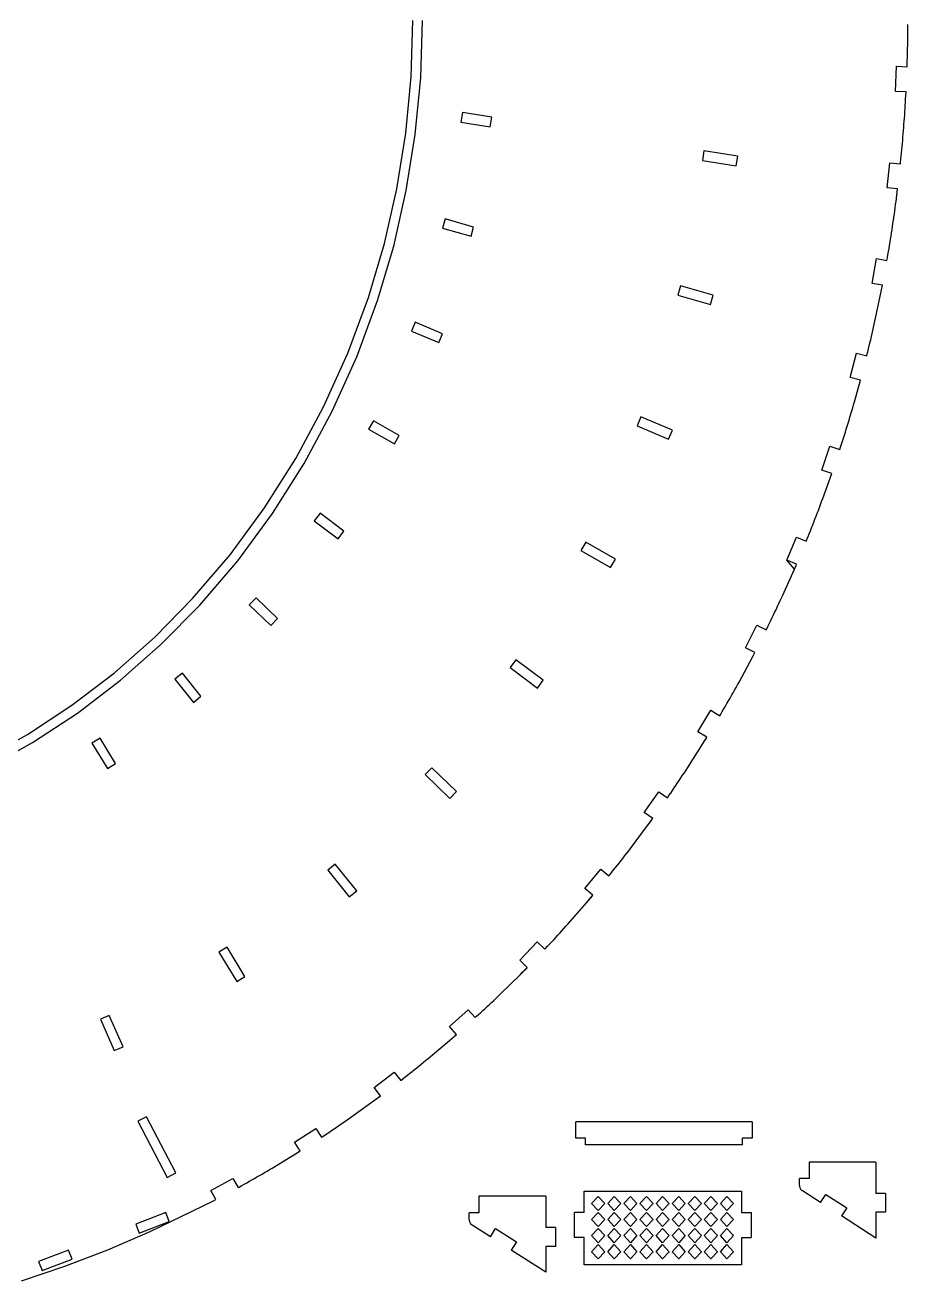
# Model space of a CAD drawing. Extents: x -27280 to 27280, y -16671 to 16671.
# Drawn here: x -21191 to -17899, y -16462 to -11780 of the extents above; entities that cross this region are included whole.
import ezdxf

# ---------------------------------------------------------------- set-up
doc = ezdxf.new("R2010")
doc.units = 0
doc.header["$MEASUREMENT"] = 0
doc.layers.get('0').update_dxf_attribs({"linetype": 'CONTINUOUS'})

msp = doc.modelspace()

# ---------------------------------------------------------------- linework, layer by layer
for p, q in [((-19751.2, -11972.6), (-19744.5, -11762)), ((-19715.3, -11974.9), (-19708.5, -11762)), ((-17899.1, -11807.5), (-17899, -11792.3)), ((-17899, -11792.3), (-17898.9, -11777.1)), ((-17899.7, -11853.1), (-17899.4, -11837.9)), ((-17899.4, -11837.9), (-17899.2, -11822.7)), ((-17899.2, -11822.7), (-17899.1, -11807.5)), ((-17900.7, -11898.6), (-17900.3, -11883.4)), ((-17900.3, -11883.4), (-17900, -11868.3)), ((-17900, -11868.3), (-17899.7, -11853.1)), ((-17944.9, -12026.8), (-17941.2, -11932.9)), ((-17941.2, -11932.9), (-17901.8, -11934.5)), ((-17901.8, -11934.5), (-17901.6, -11929)), ((-17901.6, -11929), (-17901.1, -11913.8)), ((-17901.1, -11913.8), (-17900.7, -11898.6)), ((-19771.2, -12182.2), (-19751.2, -11972.6)), ((-19735.5, -12186.8), (-19715.3, -11974.9)), ((-17905.7, -12028.4), (-17944.9, -12026.8)), ((-17907.2, -12055.2), (-17905.7, -12028.4)), ((-17909.3, -12090.7), (-17908.6, -12078.9)), ((-17908.6, -12078.9), (-17907.9, -12067)), ((-17907.9, -12067), (-17907.2, -12055.2)), ((-19560, -12105.6), (-19565.7, -12141.2)), ((-19450.8, -12123), (-19560, -12105.6)), ((-19456.4, -12158.5), (-19450.8, -12123)), ((-17912.5, -12138), (-17911.7, -12126.2)), ((-17911.7, -12126.2), (-17910.9, -12114.3)), ((-17910.9, -12114.3), (-17910.1, -12102.5)), ((-17910.1, -12102.5), (-17909.3, -12090.7)), ((-19565.7, -12141.2), (-19456.4, -12158.5)), ((-17916.2, -12185.3), (-17915.2, -12173.5)), ((-17915.2, -12173.5), (-17914.3, -12161.6)), ((-17914.3, -12161.6), (-17913.4, -12149.8)), ((-17913.4, -12149.8), (-17912.5, -12138)), ((-19804.6, -12389.8), (-19771.2, -12182.2)), ((-19769.2, -12396.6), (-19735.5, -12186.8)), ((-17920.3, -12232.5), (-17919.2, -12220.7)), ((-17919.2, -12220.7), (-17918.2, -12208.9)), ((-17918.2, -12208.9), (-17917.2, -12197.1)), ((-17917.2, -12197.1), (-17916.2, -12185.3)), ((-18659.3, -12248.5), (-18664.9, -12284.1)), ((-18533.4, -12268.5), (-18659.3, -12248.5)), ((-18539, -12304.1), (-18533.4, -12268.5)), ((-17924.8, -12279.7), (-17923.6, -12267.9)), ((-17923.6, -12267.9), (-17922.5, -12256.1)), ((-17922.5, -12256.1), (-17921.4, -12244.3)), ((-17921.4, -12244.3), (-17920.3, -12232.5)), ((-18664.9, -12284.1), (-18539, -12304.1)), ((-17976.1, -12386.3), (-17965.8, -12292.8)), ((-17965.8, -12292.8), (-17926.6, -12297.1)), ((-17926.6, -12297.1), (-17926, -12291.5)), ((-17926, -12291.5), (-17924.8, -12279.7)), ((-19851, -12594.4), (-19804.6, -12389.8)), ((-19816.2, -12603.5), (-19769.2, -12396.6)), ((-17937.1, -12390.6), (-17976.1, -12386.3)), ((-17943, -12437), (-17937.1, -12390.6)), ((-17946.2, -12460.5), (-17944.6, -12448.8)), ((-17944.6, -12448.8), (-17943, -12437)), ((-19624.4, -12502.1), (-19634.2, -12536.7)), ((-19518, -12532.4), (-19624.4, -12502.1)), ((-17952.8, -12507.4), (-17951.1, -12495.7)), ((-17951.1, -12495.7), (-17949.4, -12483.9)), ((-17949.4, -12483.9), (-17947.8, -12472.2)), ((-17947.8, -12472.2), (-17946.2, -12460.5)), ((-19634.2, -12536.7), (-19527.8, -12567)), ((-19527.8, -12567), (-19518, -12532.4)), ((-17959.8, -12554.2), (-17958, -12542.5)), ((-17958, -12542.5), (-17956.2, -12530.8)), ((-17956.2, -12530.8), (-17954.5, -12519.1)), ((-17954.5, -12519.1), (-17952.8, -12507.4)), ((-19910.3, -12795), (-19851, -12594.4)), ((-17967.3, -12600.9), (-17965.4, -12589.2)), ((-17965.4, -12589.2), (-17963.5, -12577.6)), ((-17963.5, -12577.6), (-17961.6, -12565.9)), ((-17961.6, -12565.9), (-17959.8, -12554.2)), ((-19876.1, -12806.3), (-19816.2, -12603.5)), ((-17975.1, -12647.6), (-17973.1, -12635.9)), ((-17973.1, -12635.9), (-17971.1, -12624.2)), ((-17971.1, -12624.2), (-17969.2, -12612.6)), ((-17969.2, -12612.6), (-17967.3, -12600.9)), ((-18032.5, -12742.6), (-18015.6, -12650.1)), ((-18015.6, -12650.1), (-17976.8, -12657.2)), ((-17976.8, -12657.2), (-17975.1, -12647.6)), ((-18747.2, -12751.7), (-18757, -12786.4)), ((-18624.6, -12786.6), (-18747.2, -12751.7)), ((-17993.9, -12749.6), (-18032.5, -12742.6)), ((-18006.9, -12814.3), (-17993.9, -12749.6)), ((-19987, -13002.3), (-19910.3, -12795)), ((-19953.6, -13016), (-19876.1, -12806.3)), ((-18757, -12786.4), (-18634.4, -12821.3)), ((-18634.4, -12821.3), (-18624.6, -12786.6)), ((-18011.8, -12837.4), (-18009.3, -12825.9)), ((-18009.3, -12825.9), (-18006.9, -12814.3)), ((-18021.8, -12883.5), (-18019.3, -12872)), ((-18019.3, -12872), (-18016.7, -12860.5)), ((-18016.7, -12860.5), (-18014.2, -12849)), ((-18014.2, -12849), (-18011.8, -12837.4)), ((-19735.7, -12887.6), (-19749.6, -12920.8)), ((-19749.6, -12920.8), (-19647.6, -12963.6)), ((-19633.7, -12930.4), (-19735.7, -12887.6)), ((-18032.2, -12929.5), (-18029.6, -12918)), ((-18029.6, -12918), (-18027, -12906.5)), ((-18027, -12906.5), (-18024.4, -12895)), ((-18024.4, -12895), (-18021.8, -12883.5)), ((-19647.6, -12963.6), (-19633.7, -12930.4)), ((-18043.1, -12975.4), (-18040.3, -12964)), ((-18040.3, -12964), (-18037.6, -12952.5)), ((-18037.6, -12952.5), (-18034.9, -12941)), ((-18034.9, -12941), (-18032.2, -12929.5)), ((-20077.4, -13203), (-19987, -13002.3)), ((-20045.1, -13218.9), (-19953.6, -13016)), ((-18113.8, -13094.1), (-18090.5, -13003)), ((-18090.5, -13003), (-18052.3, -13012.8)), ((-18052.3, -13012.8), (-18051.5, -13009.8)), ((-18051.5, -13009.8), (-18048.7, -12998.3)), ((-18048.7, -12998.3), (-18045.9, -12986.9)), ((-18045.9, -12986.9), (-18043.1, -12975.4)), ((-18075.9, -13103.8), (-18113.8, -13094.1)), ((-18098.3, -13184.5), (-18075.9, -13103.8)), ((-20181.1, -13395.9), (-20077.4, -13203)), ((-18104.8, -13207.1), (-18101.5, -13195.8)), ((-18101.5, -13195.8), (-18098.3, -13184.5)), ((-20150, -13414.1), (-20045.1, -13218.9)), ((-18894.7, -13240.7), (-18908.7, -13273.9)), ((-18777.2, -13290), (-18894.7, -13240.7)), ((-18118.2, -13252.1), (-18114.8, -13240.9)), ((-18114.8, -13240.9), (-18111.4, -13229.6)), ((-18111.4, -13229.6), (-18108.1, -13218.4)), ((-18108.1, -13218.4), (-18104.8, -13207.1)), ((-19891.9, -13255.4), (-19909.8, -13286.6)), ((-19909.8, -13286.6), (-19813.7, -13341.5)), ((-19795.8, -13310.3), (-19891.9, -13255.4)), ((-18908.7, -13273.9), (-18791.1, -13323.2)), ((-18791.1, -13323.2), (-18777.2, -13290)), ((-18135.4, -13308.2), (-18131.9, -13297)), ((-18131.9, -13297), (-18128.5, -13285.8)), ((-18128.5, -13285.8), (-18125, -13274.6)), ((-18125, -13274.6), (-18121.6, -13263.4)), ((-18121.6, -13263.4), (-18118.2, -13252.1)), ((-19813.7, -13341.5), (-19795.8, -13310.3)), ((-18149.7, -13352.9), (-18146.1, -13341.8)), ((-18146.1, -13341.8), (-18142.5, -13330.6)), ((-18142.5, -13330.6), (-18139, -13319.4)), ((-18139, -13319.4), (-18135.4, -13308.2)), ((-18219.9, -13438.9), (-18190.1, -13349.7)), ((-18190.1, -13349.7), (-18152.7, -13362.2)), ((-18152.7, -13362.2), (-18149.7, -13352.9)), ((-20297.5, -13580), (-20181.1, -13395.9)), ((-20267.7, -13600.3), (-20150, -13414.1)), ((-18182.7, -13451.3), (-18219.9, -13438.9)), ((-18216.3, -13545.2), (-18182.7, -13451.3)), ((-18232.7, -13589), (-18228.6, -13578)), ((-18228.6, -13578), (-18224.5, -13567.1)), ((-18224.5, -13567.1), (-18220.4, -13556.2)), ((-18220.4, -13556.2), (-18216.3, -13545.2)), ((-20425.9, -13754.4), (-20297.5, -13580)), ((-20397.7, -13776.7), (-20267.7, -13600.3)), ((-20090.8, -13599.7), (-20112.4, -13628.5)), ((-20002.3, -13666), (-20090.8, -13599.7)), ((-18249.5, -13632.6), (-18245.3, -13621.7)), ((-18245.3, -13621.7), (-18241.1, -13610.8)), ((-18241.1, -13610.8), (-18236.9, -13599.9)), ((-18236.9, -13599.9), (-18232.7, -13589)), ((-20112.4, -13628.5), (-20023.8, -13694.8)), ((-20023.8, -13694.8), (-20002.3, -13666)), ((-18266.7, -13676), (-18262.3, -13665.1)), ((-18262.3, -13665.1), (-18258, -13654.3)), ((-18258, -13654.3), (-18253.7, -13643.4)), ((-18253.7, -13643.4), (-18249.5, -13632.6)), ((-19100.1, -13707.9), (-19117.9, -13739.2)), ((-18989.4, -13771.2), (-19100.1, -13707.9)), ((-18350.3, -13775.2), (-18314.2, -13688.4)), ((-18314.2, -13688.4), (-18277.8, -13703.5)), ((-18277.8, -13703.5), (-18275.4, -13697.6)), ((-18275.4, -13697.6), (-18271, -13686.8)), ((-18271, -13686.8), (-18266.7, -13676)), ((-20565.8, -13918), (-20425.9, -13754.4)), ((-19117.9, -13739.2), (-19007.3, -13802.5)), ((-20539.3, -13942.4), (-20397.7, -13776.7)), ((-19007.3, -13802.5), (-18989.4, -13771.2)), ((-18360.1, -13894.1), (-18322.1, -13808.4)), ((-18322.1, -13808.4), (-18350.3, -13775.2)), ((-18314.1, -13790.2), (-18350.3, -13775.2)), ((-18322.1, -13808.4), (-18315.9, -13794.5)), ((-18315.9, -13794.5), (-18314.1, -13790.2)), ((-18369.8, -13915.2), (-18364.9, -13904.6)), ((-18364.9, -13904.6), (-18360.1, -13894.1)), ((-20707.4, -14061.7), (-20565.8, -13918)), ((-20682.6, -14087.8), (-20539.3, -13942.4)), ((-20329.5, -13915), (-20354.5, -13940.9)), ((-20354.5, -13940.9), (-20274.9, -14017.8)), ((-20249.9, -13991.9), (-20329.5, -13915)), ((-18389.4, -13957.2), (-18384.5, -13946.7)), ((-18384.5, -13946.7), (-18379.6, -13936.2)), ((-18379.6, -13936.2), (-18374.6, -13925.7)), ((-18374.6, -13925.7), (-18369.8, -13915.2)), ((-20274.9, -14017.8), (-20249.9, -13991.9)), ((-18414.5, -14009.5), (-18409.5, -13999.1)), ((-18409.5, -13999.1), (-18404.4, -13988.6)), ((-18404.4, -13988.6), (-18399.4, -13978.2)), ((-18399.4, -13978.2), (-18394.4, -13967.7)), ((-18394.4, -13967.7), (-18389.4, -13957.2)), ((-18504.5, -14101.2), (-18462.3, -14017.2)), ((-18462.3, -14017.2), (-18427, -14035)), ((-18427, -14035), (-18424.8, -14030.3)), ((-18424.8, -14030.3), (-18419.6, -14019.9)), ((-18419.6, -14019.9), (-18414.5, -14009.5)), ((-20857.8, -14194.3), (-20707.4, -14061.7)), ((-20834.9, -14222.2), (-20682.6, -14087.8)), ((-18528.4, -14229), (-18477.2, -14133.7)), ((-18469.5, -14118.8), (-18504.5, -14101.2)), ((-18477.2, -14133.7), (-18469.5, -14118.8)), ((-18477.2, -14133.7), (-18471.9, -14123.4)), ((-18471.9, -14123.4), (-18469.5, -14118.8)), ((-19360.7, -14146.3), (-19382.3, -14175.1)), ((-19382.3, -14175.1), (-19280.2, -14251.5)), ((-19258.7, -14222.7), (-19360.7, -14146.3)), ((-21016.2, -14315.4), (-20857.8, -14194.3)), ((-20995.4, -14344.8), (-20834.9, -14222.2)), ((-20604.1, -14196), (-20632.2, -14218.5)), ((-20632.2, -14218.5), (-20563.1, -14304.9)), ((-20535, -14282.4), (-20604.1, -14196)), ((-19280.2, -14251.5), (-19258.7, -14222.7)), ((-18533.9, -14239.1), (-18528.4, -14229)), ((-18562.1, -14289.4), (-18556.4, -14279.4)), ((-18556.4, -14279.4), (-18550.8, -14269.3)), ((-18550.8, -14269.3), (-18545.1, -14259.3)), ((-18545.1, -14259.3), (-18539.5, -14249.2)), ((-18539.5, -14249.2), (-18533.9, -14239.1)), ((-21181.9, -14424.3), (-21016.2, -14315.4)), ((-20563.1, -14304.9), (-20535, -14282.4)), ((-18585.1, -14329.3), (-18579.3, -14319.4)), ((-18579.3, -14319.4), (-18573.5, -14309.4)), ((-18573.5, -14309.4), (-18567.8, -14299.4)), ((-18567.8, -14299.4), (-18562.1, -14289.4)), ((-21163.2, -14455), (-20995.4, -14344.8)), ((-18682, -14415.2), (-18633.8, -14334.5)), ((-18633.8, -14334.5), (-18599.9, -14354.7)), ((-18599.9, -14354.7), (-18596.7, -14349.2)), ((-18596.7, -14349.2), (-18590.9, -14339.3)), ((-18590.9, -14339.3), (-18585.1, -14329.3)), ((-18648.4, -14435.3), (-18682, -14415.2)), ((-21354.1, -14520.4), (-21181.9, -14424.3)), ((-21337.7, -14552.5), (-21163.2, -14455)), ((-20910.4, -14438.1), (-20941.2, -14456.8)), ((-20941.2, -14456.8), (-20883.8, -14551.4)), ((-20853, -14532.7), (-20910.4, -14438.1)), ((-18719.8, -14548.1), (-18662.1, -14457.5)), ((-18662.1, -14457.5), (-18648.4, -14435.3)), ((-18662.1, -14457.5), (-18656.1, -14447.7)), ((-18656.1, -14447.7), (-18650, -14438)), ((-18650, -14438), (-18648.4, -14435.3)), ((-20883.8, -14551.4), (-20853, -14532.7)), ((-19673.4, -14548.6), (-19698.4, -14574.5)), ((-19581.7, -14637.1), (-19673.4, -14548.6)), ((-18732.4, -14567.2), (-18726.1, -14557.7)), ((-18726.1, -14557.7), (-18719.8, -14548.1)), ((-19698.4, -14574.5), (-19606.7, -14663)), ((-18764.1, -14614.8), (-18757.7, -14605.3)), ((-18757.7, -14605.3), (-18751.4, -14595.8)), ((-18751.4, -14595.8), (-18745, -14586.3)), ((-18745, -14586.3), (-18738.7, -14576.8)), ((-18738.7, -14576.8), (-18732.4, -14567.2)), ((-19606.7, -14663), (-19581.7, -14637.1)), ((-18882.1, -14715.2), (-18828, -14638.3)), ((-18828, -14638.3), (-18795.8, -14661)), ((-18795.8, -14661), (-18789.9, -14652.5)), ((-18789.9, -14652.5), (-18783.4, -14643.1)), ((-18783.4, -14643.1), (-18777, -14633.7)), ((-18777, -14633.7), (-18770.5, -14624.2)), ((-18770.5, -14624.2), (-18764.1, -14614.8)), ((-18850, -14737.8), (-18882.1, -14715.2)), ((-18869.2, -14764.2), (-18850, -14737.8)), ((-18862.5, -14755), (-18855.8, -14745.8)), ((-18855.8, -14745.8), (-18850, -14737.8)), ((-18933.1, -14849.5), (-18869.2, -14764.2)), ((-18869.2, -14764.2), (-18862.5, -14755)), ((-18967.8, -14894.3), (-18960.8, -14885.4)), ((-18960.8, -14885.4), (-18953.9, -14876.5)), ((-18953.9, -14876.5), (-18946.9, -14867.5)), ((-18946.9, -14867.5), (-18940, -14858.5)), ((-18940, -14858.5), (-18933.1, -14849.5)), ((-20033.9, -14907.8), (-20062, -14930.3)), ((-20062, -14930.3), (-19982.3, -15029.8)), ((-19954.2, -15007.3), (-20033.9, -14907.8)), ((-19103.8, -14999.6), (-19044.2, -14926.9)), ((-19044.2, -14926.9), (-19013.7, -14951.9)), ((-19003.1, -14938.7), (-18996, -14929.9)), ((-18996, -14929.9), (-18988.9, -14921)), ((-18988.9, -14921), (-18981.9, -14912.1)), ((-18981.9, -14912.1), (-18974.8, -14903.2)), ((-18974.8, -14903.2), (-18967.8, -14894.3)), ((-19013.7, -14951.9), (-19010.2, -14947.5)), ((-19010.2, -14947.5), (-19003.1, -14938.7)), ((-19982.3, -15029.8), (-19954.2, -15007.3)), ((-19073.6, -15024.4), (-19103.8, -14999.6)), ((-19097, -15052.1), (-19073.6, -15024.4)), ((-19082.3, -15034.8), (-19075, -15026.2)), ((-19075, -15026.2), (-19073.6, -15024.4)), ((-19166.5, -15131.6), (-19097, -15052.1)), ((-19097, -15052.1), (-19089.7, -15043.4)), ((-19089.7, -15043.4), (-19082.3, -15034.8)), ((-19204.3, -15173.4), (-19196.7, -15165)), ((-19196.7, -15165), (-19189.1, -15156.7)), ((-19189.1, -15156.7), (-19181.6, -15148.4)), ((-19181.6, -15148.4), (-19174.1, -15140)), ((-19174.1, -15140), (-19166.5, -15131.6)), ((-20437, -15217.7), (-20467.8, -15236.4)), ((-20370.9, -15326.6), (-20437, -15217.7)), ((-19346.3, -15266.4), (-19281.4, -15198.4)), ((-19281.4, -15198.4), (-19252.9, -15225.7)), ((-19250.1, -15222.8), (-19242.4, -15214.6)), ((-19242.4, -15214.6), (-19234.8, -15206.4)), ((-19234.8, -15206.4), (-19227.1, -15198.2)), ((-19227.1, -15198.2), (-19219.5, -15189.9)), ((-19219.5, -15189.9), (-19211.9, -15181.6)), ((-19211.9, -15181.6), (-19204.3, -15173.4)), ((-20467.8, -15236.4), (-20401.6, -15345.3)), ((-19252.9, -15225.7), (-19250.1, -15222.8)), ((-19318, -15293.5), (-19346.3, -15266.4)), ((-19343.8, -15319.6), (-19318, -15293.5)), ((-19343.8, -15319.6), (-19335.9, -15311.6)), ((-19335.9, -15311.6), (-19328, -15303.7)), ((-19328, -15303.7), (-19320.2, -15295.7)), ((-19320.2, -15295.7), (-19318, -15293.5)), ((-20401.6, -15345.3), (-20370.9, -15326.6)), ((-19418.6, -15393.1), (-19343.8, -15319.6)), ((-19434.7, -15408.5), (-19426.6, -15400.8)), ((-19426.6, -15400.8), (-19418.6, -15393.1)), ((-19608.4, -15514), (-19538.4, -15451.2)), ((-19538.4, -15451.2), (-19512.1, -15480.5)), ((-19483.5, -15454.3), (-19475.3, -15446.7)), ((-19475.3, -15446.7), (-19467.2, -15439.1)), ((-19467.2, -15439.1), (-19459, -15431.5)), ((-19459, -15431.5), (-19450.9, -15423.8)), ((-19450.9, -15423.8), (-19442.8, -15416.2)), ((-19442.8, -15416.2), (-19434.7, -15408.5)), ((-20876.6, -15472.2), (-20909.6, -15486.6)), ((-20909.6, -15486.6), (-20858.3, -15603.3)), ((-20825.3, -15588.9), (-20876.6, -15472.2)), ((-19512.1, -15480.5), (-19508.1, -15476.9)), ((-19508.1, -15476.9), (-19499.9, -15469.4)), ((-19499.9, -15469.4), (-19491.7, -15461.9)), ((-19491.7, -15461.9), (-19483.5, -15454.3)), ((-19582.2, -15543.1), (-19608.4, -15514)), ((-19608.1, -15565.6), (-19582.2, -15543.1)), ((-19591.2, -15551), (-19582.9, -15543.7)), ((-19582.9, -15543.7), (-19582.2, -15543.1)), ((-20858.3, -15603.3), (-20825.3, -15588.9)), ((-19687.6, -15632.6), (-19608.1, -15565.6)), ((-19608.1, -15565.6), (-19599.7, -15558.3)), ((-19599.7, -15558.3), (-19591.2, -15551)), ((-19704.7, -15646.6), (-19696.1, -15639.6)), ((-19696.1, -15639.6), (-19687.6, -15632.6)), ((-19888.7, -15740.6), (-19814.1, -15683.4)), ((-19814.1, -15683.4), (-19790.1, -15714.7)), ((-19756.4, -15688.2), (-19747.7, -15681.3)), ((-19747.7, -15681.3), (-19739.1, -15674.4)), ((-19739.1, -15674.4), (-19730.5, -15667.5)), ((-19730.5, -15667.5), (-19721.8, -15660.6)), ((-19721.8, -15660.6), (-19713.3, -15653.6)), ((-19713.3, -15653.6), (-19704.7, -15646.6)), ((-19790.1, -15714.7), (-19782.4, -15708.7)), ((-19782.4, -15708.7), (-19773.7, -15701.9)), ((-19773.7, -15701.9), (-19765.1, -15695.1)), ((-19765.1, -15695.1), (-19756.4, -15688.2)), ((-19864.9, -15771.7), (-19888.7, -15740.6)), ((-19888, -15788.9), (-19864.9, -15771.7)), ((-19879.2, -15782.3), (-19870.3, -15775.7)), ((-19870.3, -15775.7), (-19864.9, -15771.7)), ((-19971.8, -15849.1), (-19888, -15788.9)), ((-19888, -15788.9), (-19879.2, -15782.3)), ((-20738.1, -15850.4), (-20770.1, -15867)), ((-20770.1, -15867), (-20660.9, -16076.5)), ((-20629, -16059.8), (-20738.1, -15850.4)), ((-20016.9, -15880.4), (-20007.8, -15874.2)), ((-20007.8, -15874.2), (-19998.8, -15868)), ((-19998.8, -15868), (-19989.8, -15861.7)), ((-19989.8, -15861.7), (-19980.7, -15855.4)), ((-19980.7, -15855.4), (-19971.8, -15849.1)), ((-19137.6, -15930.1), (-19137.6, -15868.9)), ((-18479.2, -15868.9), (-19137.6, -15868.9)), ((-18479.2, -15868.9), (-18479.2, -15930.1)), ((-20185.8, -15944.7), (-20107, -15893.5)), ((-20107, -15893.5), (-20085.5, -15926.6)), ((-20080.6, -15923.3), (-20071.4, -15917.3)), ((-20071.4, -15917.3), (-20062.3, -15911.2)), ((-20062.3, -15911.2), (-20053.2, -15905.1)), ((-20053.2, -15905.1), (-20044.1, -15898.9)), ((-20044.1, -15898.9), (-20035, -15892.8)), ((-20035, -15892.8), (-20025.9, -15886.6)), ((-20025.9, -15886.6), (-20016.9, -15880.4)), ((-20164.5, -15977.5), (-20185.8, -15944.7)), ((-20085.5, -15926.6), (-20080.6, -15923.3)), ((-19101.6, -15930.1), (-19137.6, -15930.1)), ((-19101.6, -15955.3), (-19101.6, -15930.1)), ((-18515.2, -15955.3), (-19101.6, -15955.3)), ((-18515.2, -15955.3), (-18515.2, -15930.1)), ((-18479.2, -15930.1), (-18515.2, -15930.1)), ((-20269.4, -16041.7), (-20182, -15988.5)), ((-20182, -15988.5), (-20164.5, -15977.5)), ((-20182, -15988.5), (-20172.7, -15982.7)), ((-20172.7, -15982.7), (-20164.5, -15977.5)), ((-20660.9, -16076.5), (-20629, -16059.8)), ((-20307, -16063.8), (-20297.6, -16058.3)), ((-20297.6, -16058.3), (-20288.2, -16052.8)), ((-20288.2, -16052.8), (-20278.8, -16047.3)), ((-20278.8, -16047.3), (-20269.4, -16041.7)), ((-18017.8, -16019.4), (-18267, -16019.4)), ((-18267, -16019.4), (-18267, -16080.6)), ((-18017.8, -16019.4), (-18017.8, -16135.9)), ((-20498.1, -16124.6), (-20415.4, -16079.8)), ((-20415.4, -16079.8), (-20396.6, -16114.5)), ((-20392.4, -16112.2), (-20382.8, -16106.9)), ((-20382.8, -16106.9), (-20373.3, -16101.6)), ((-20373.3, -16101.6), (-20363.8, -16096.3)), ((-20363.8, -16096.3), (-20354.3, -16090.9)), ((-20354.3, -16090.9), (-20344.8, -16085.5)), ((-20344.8, -16085.5), (-20335.4, -16080.1)), ((-20335.4, -16080.1), (-20325.9, -16074.7)), ((-20325.9, -16074.7), (-20316.5, -16069.3)), ((-20316.5, -16069.3), (-20307, -16063.8)), ((-18267, -16080.6), (-18303, -16080.6)), ((-18303, -16106.5), (-18303, -16080.6)), ((-18303, -16106.5), (-18302.9, -16108.5)), ((-20479.4, -16159), (-20498.1, -16124.6)), ((-20396.6, -16114.5), (-20392.4, -16112.2)), ((-19498.4, -16146.9), (-19498.4, -16208.2)), ((-19249.2, -16146.9), (-19498.4, -16146.9)), ((-19249.2, -16146.9), (-19249.2, -16263.5)), ((-19105.4, -16207.6), (-19105.4, -16127.3)), ((-19105.4, -16127.3), (-18519.1, -16127.3)), ((-19078.1, -16173.5), (-19053.5, -16147.1)), ((-19053.5, -16147.1), (-19029, -16173.5)), ((-19018.1, -16173.5), (-18993.5, -16147.1)), ((-18993.5, -16147.1), (-18969, -16173.5)), ((-18958.1, -16173.5), (-18933.5, -16147.1)), ((-18933.5, -16147.1), (-18909, -16173.5)), ((-18898.1, -16173.5), (-18873.5, -16147.1)), ((-18873.5, -16147.1), (-18849, -16173.5)), ((-18838.1, -16173.5), (-18813.5, -16147.1)), ((-18813.5, -16147.1), (-18789, -16173.5)), ((-18778.1, -16173.5), (-18753.5, -16147.1)), ((-18753.5, -16147.1), (-18729, -16173.5)), ((-18718.1, -16173.5), (-18693.5, -16147.1)), ((-18693.5, -16147.1), (-18669, -16173.5)), ((-18658.1, -16173.5), (-18633.5, -16147.1)), ((-18633.5, -16147.1), (-18609, -16173.5)), ((-18598.1, -16173.5), (-18573.5, -16147.1)), ((-18573.5, -16147.1), (-18549, -16173.5)), ((-18519.1, -16127.3), (-18519.1, -16207.6)), ((-18302.9, -16108.5), (-18302.7, -16110.4)), ((-18302.7, -16110.4), (-18302.3, -16112.4)), ((-18302.3, -16112.4), (-18301.7, -16114.3)), ((-18301.7, -16114.3), (-18301, -16116.2)), ((-18301, -16116.2), (-18300.1, -16118)), ((-18300.1, -16118), (-18299, -16119.7)), ((-18299, -16119.7), (-18297.9, -16121.3)), ((-18297.9, -16121.3), (-18296.6, -16122.8)), ((-18296.6, -16122.8), (-18295.1, -16124.2)), ((-18295.1, -16124.2), (-18293.6, -16125.5)), ((-18293.6, -16125.5), (-18292, -16126.7)), ((-18224.4, -16170), (-18292, -16126.7)), ((-18224.4, -16170), (-18204.9, -16139.7)), ((-18204.9, -16139.7), (-18127, -16189.6)), ((-17981.8, -16135.9), (-18017.8, -16135.9)), ((-17981.8, -16135.9), (-17981.8, -16206.3)), ((-20724.5, -16278.4), (-20488.2, -16163.7)), ((-20488.2, -16163.7), (-20479.4, -16159)), ((-19053.5, -16199.9), (-19078.1, -16173.5)), ((-19029, -16173.5), (-19053.5, -16199.9)), ((-18993.5, -16199.9), (-19018.1, -16173.5)), ((-18969, -16173.5), (-18993.5, -16199.9)), ((-18933.5, -16199.9), (-18958.1, -16173.5)), ((-18909, -16173.5), (-18933.5, -16199.9)), ((-18873.5, -16199.9), (-18898.1, -16173.5)), ((-18849, -16173.5), (-18873.5, -16199.9)), ((-18813.5, -16199.9), (-18838.1, -16173.5)), ((-18789, -16173.5), (-18813.5, -16199.9)), ((-18753.5, -16199.9), (-18778.1, -16173.5)), ((-18729, -16173.5), (-18753.5, -16199.9)), ((-18693.5, -16199.9), (-18718.1, -16173.5)), ((-18669, -16173.5), (-18693.5, -16199.9)), ((-18633.5, -16199.9), (-18658.1, -16173.5)), ((-18609, -16173.5), (-18633.5, -16199.9)), ((-18573.5, -16199.9), (-18598.1, -16173.5)), ((-18549, -16173.5), (-18573.5, -16199.9)), ((-18127, -16189.6), (-18146.4, -16219.9)), ((-20666.3, -16206.8), (-20778.2, -16250.1)), ((-20765.2, -16283.7), (-20653.3, -16240.3)), ((-20653.3, -16240.3), (-20666.3, -16206.8)), ((-19498.4, -16208.2), (-19534.4, -16208.2)), ((-19534.4, -16234), (-19534.4, -16208.2)), ((-19534.4, -16234), (-19534.3, -16236)), ((-19534.3, -16236), (-19534.1, -16238)), ((-19534.1, -16238), (-19533.7, -16240)), ((-19533.7, -16240), (-19533.1, -16241.9)), ((-19533.1, -16241.9), (-19532.4, -16243.8)), ((-19532.4, -16243.8), (-19531.5, -16245.5)), ((-19531.5, -16245.5), (-19530.4, -16247.3)), ((-19530.4, -16247.3), (-19529.3, -16248.9)), ((-19529.3, -16248.9), (-19528, -16250.4)), ((-19105.4, -16207.6), (-19141.4, -16207.6)), ((-19141.4, -16300.2), (-19141.4, -16207.6)), ((-19078.1, -16233.5), (-19053.5, -16207.1)), ((-19053.5, -16259.9), (-19078.1, -16233.5)), ((-19053.5, -16207.1), (-19029, -16233.5)), ((-19029, -16233.5), (-19053.5, -16259.9)), ((-19018.1, -16233.5), (-18993.5, -16207.1)), ((-18993.5, -16259.9), (-19018.1, -16233.5)), ((-18993.5, -16207.1), (-18969, -16233.5)), ((-18969, -16233.5), (-18993.5, -16259.9)), ((-18958.1, -16233.5), (-18933.5, -16207.1)), ((-18933.5, -16259.9), (-18958.1, -16233.5)), ((-18933.5, -16207.1), (-18909, -16233.5)), ((-18909, -16233.5), (-18933.5, -16259.9)), ((-18898.1, -16233.5), (-18873.5, -16207.1)), ((-18873.5, -16259.9), (-18898.1, -16233.5)), ((-18873.5, -16207.1), (-18849, -16233.5)), ((-18849, -16233.5), (-18873.5, -16259.9)), ((-18838.1, -16233.5), (-18813.5, -16207.1)), ((-18813.5, -16259.9), (-18838.1, -16233.5)), ((-18813.5, -16207.1), (-18789, -16233.5)), ((-18789, -16233.5), (-18813.5, -16259.9)), ((-18778.1, -16233.5), (-18753.5, -16207.1)), ((-18753.5, -16259.9), (-18778.1, -16233.5)), ((-18753.5, -16207.1), (-18729, -16233.5)), ((-18729, -16233.5), (-18753.5, -16259.9)), ((-18718.1, -16233.5), (-18693.5, -16207.1)), ((-18693.5, -16259.9), (-18718.1, -16233.5)), ((-18693.5, -16207.1), (-18669, -16233.5)), ((-18669, -16233.5), (-18693.5, -16259.9)), ((-18658.1, -16233.5), (-18633.5, -16207.1)), ((-18633.5, -16259.9), (-18658.1, -16233.5)), ((-18633.5, -16207.1), (-18609, -16233.5)), ((-18609, -16233.5), (-18633.5, -16259.9)), ((-18598.1, -16233.5), (-18573.5, -16207.1)), ((-18573.5, -16259.9), (-18598.1, -16233.5)), ((-18573.5, -16207.1), (-18549, -16233.5)), ((-18549, -16233.5), (-18573.5, -16259.9)), ((-18519.1, -16207.6), (-18483.1, -16207.6)), ((-18483.1, -16207.6), (-18483.1, -16300.2)), ((-18017.8, -16302.3), (-18146.4, -16219.9)), ((-18017.8, -16206.3), (-18017.8, -16302.3)), ((-17981.8, -16206.3), (-18017.8, -16206.3)), ((-20882.3, -16345.8), (-20724.5, -16278.4)), ((-20778.2, -16250.1), (-20765.2, -16283.7)), ((-19528, -16250.4), (-19526.5, -16251.8)), ((-19526.5, -16251.8), (-19525, -16253.1)), ((-19525, -16253.1), (-19523.4, -16254.2)), ((-19455.7, -16297.5), (-19523.4, -16254.2)), ((-19455.7, -16297.5), (-19436.3, -16267.2)), ((-19436.3, -16267.2), (-19358.4, -16317.2)), ((-19213.2, -16263.5), (-19249.2, -16263.5)), ((-19213.2, -16263.5), (-19213.2, -16333.9)), ((-19078.1, -16293.5), (-19053.5, -16267.1)), ((-19053.5, -16319.9), (-19078.1, -16293.5)), ((-19053.5, -16267.1), (-19029, -16293.5)), ((-19029, -16293.5), (-19053.5, -16319.9)), ((-19018.1, -16293.5), (-18993.5, -16267.1)), ((-18993.5, -16319.9), (-19018.1, -16293.5)), ((-18993.5, -16267.1), (-18969, -16293.5)), ((-18969, -16293.5), (-18993.5, -16319.9)), ((-18958.1, -16293.5), (-18933.5, -16267.1)), ((-18933.5, -16319.9), (-18958.1, -16293.5)), ((-18933.5, -16267.1), (-18909, -16293.5)), ((-18909, -16293.5), (-18933.5, -16319.9)), ((-18898.1, -16293.5), (-18873.5, -16267.1)), ((-18873.5, -16319.9), (-18898.1, -16293.5)), ((-18873.5, -16267.1), (-18849, -16293.5)), ((-18849, -16293.5), (-18873.5, -16319.9)), ((-18838.1, -16293.5), (-18813.5, -16267.1)), ((-18813.5, -16319.9), (-18838.1, -16293.5)), ((-18813.5, -16267.1), (-18789, -16293.5)), ((-18789, -16293.5), (-18813.5, -16319.9)), ((-18778.1, -16293.5), (-18753.5, -16267.1)), ((-18753.5, -16319.9), (-18778.1, -16293.5)), ((-18753.5, -16267.1), (-18729, -16293.5)), ((-18729, -16293.5), (-18753.5, -16319.9)), ((-18718.1, -16293.5), (-18693.5, -16267.1)), ((-18693.5, -16319.9), (-18718.1, -16293.5)), ((-18693.5, -16267.1), (-18669, -16293.5)), ((-18669, -16293.5), (-18693.5, -16319.9)), ((-18658.1, -16293.5), (-18633.5, -16267.1)), ((-18633.5, -16319.9), (-18658.1, -16293.5)), ((-18633.5, -16267.1), (-18609, -16293.5)), ((-18609, -16293.5), (-18633.5, -16319.9)), ((-18598.1, -16293.5), (-18573.5, -16267.1)), ((-18573.5, -16319.9), (-18598.1, -16293.5)), ((-18573.5, -16267.1), (-18549, -16293.5)), ((-18549, -16293.5), (-18573.5, -16319.9)), ((-19358.4, -16317.2), (-19377.8, -16347.5)), ((-19249.2, -16333.9), (-19249.2, -16429.8)), ((-19213.2, -16333.9), (-19249.2, -16333.9)), ((-19105.4, -16300.2), (-19141.4, -16300.2)), ((-19105.4, -16402.6), (-19105.4, -16300.2)), ((-19078.1, -16353.5), (-19053.5, -16327.1)), ((-19053.5, -16327.1), (-19029, -16353.5)), ((-19018.1, -16353.5), (-18993.5, -16327.1)), ((-18993.5, -16327.1), (-18969, -16353.5)), ((-18958.1, -16353.5), (-18933.5, -16327.1)), ((-18933.5, -16327.1), (-18909, -16353.5)), ((-18898.1, -16353.5), (-18873.5, -16327.1)), ((-18873.5, -16327.1), (-18849, -16353.5)), ((-18838.1, -16353.5), (-18813.5, -16327.1)), ((-18813.5, -16327.1), (-18789, -16353.5)), ((-18778.1, -16353.5), (-18753.5, -16327.1)), ((-18753.5, -16327.1), (-18729, -16353.5)), ((-18718.1, -16353.5), (-18693.5, -16327.1)), ((-18693.5, -16327.1), (-18669, -16353.5)), ((-18658.1, -16353.5), (-18633.5, -16327.1)), ((-18633.5, -16327.1), (-18609, -16353.5)), ((-18598.1, -16353.5), (-18573.5, -16327.1)), ((-18573.5, -16327.1), (-18549, -16353.5)), ((-18519.1, -16300.2), (-18519.1, -16402.6)), ((-18519.1, -16300.2), (-18483.1, -16300.2)), ((-21028.6, -16347.1), (-21140.5, -16390.5)), ((-21127.5, -16424.1), (-21015.6, -16380.7)), ((-21042.3, -16407.1), (-20882.3, -16345.8)), ((-21015.6, -16380.7), (-21028.6, -16347.1)), ((-19249.2, -16429.8), (-19377.8, -16347.5)), ((-19053.5, -16379.9), (-19078.1, -16353.5)), ((-19029, -16353.5), (-19053.5, -16379.9)), ((-18993.5, -16379.9), (-19018.1, -16353.5)), ((-18969, -16353.5), (-18993.5, -16379.9)), ((-18933.5, -16379.9), (-18958.1, -16353.5)), ((-18909, -16353.5), (-18933.5, -16379.9)), ((-18873.5, -16379.9), (-18898.1, -16353.5)), ((-18849, -16353.5), (-18873.5, -16379.9)), ((-18813.5, -16379.9), (-18838.1, -16353.5)), ((-18789, -16353.5), (-18813.5, -16379.9)), ((-18753.5, -16379.9), (-18778.1, -16353.5)), ((-18729, -16353.5), (-18753.5, -16379.9)), ((-18693.5, -16379.9), (-18718.1, -16353.5)), ((-18669, -16353.5), (-18693.5, -16379.9)), ((-18633.5, -16379.9), (-18658.1, -16353.5)), ((-18609, -16353.5), (-18633.5, -16379.9)), ((-18573.5, -16379.9), (-18598.1, -16353.5)), ((-18549, -16353.5), (-18573.5, -16379.9)), ((-21204.4, -16462.2), (-21042.3, -16407.1)), ((-21140.5, -16390.5), (-21127.5, -16424.1)), ((-18519.1, -16402.6), (-19105.4, -16402.6))]:
    msp.add_line(p, q)

doc.saveas('drawing.dxf')
